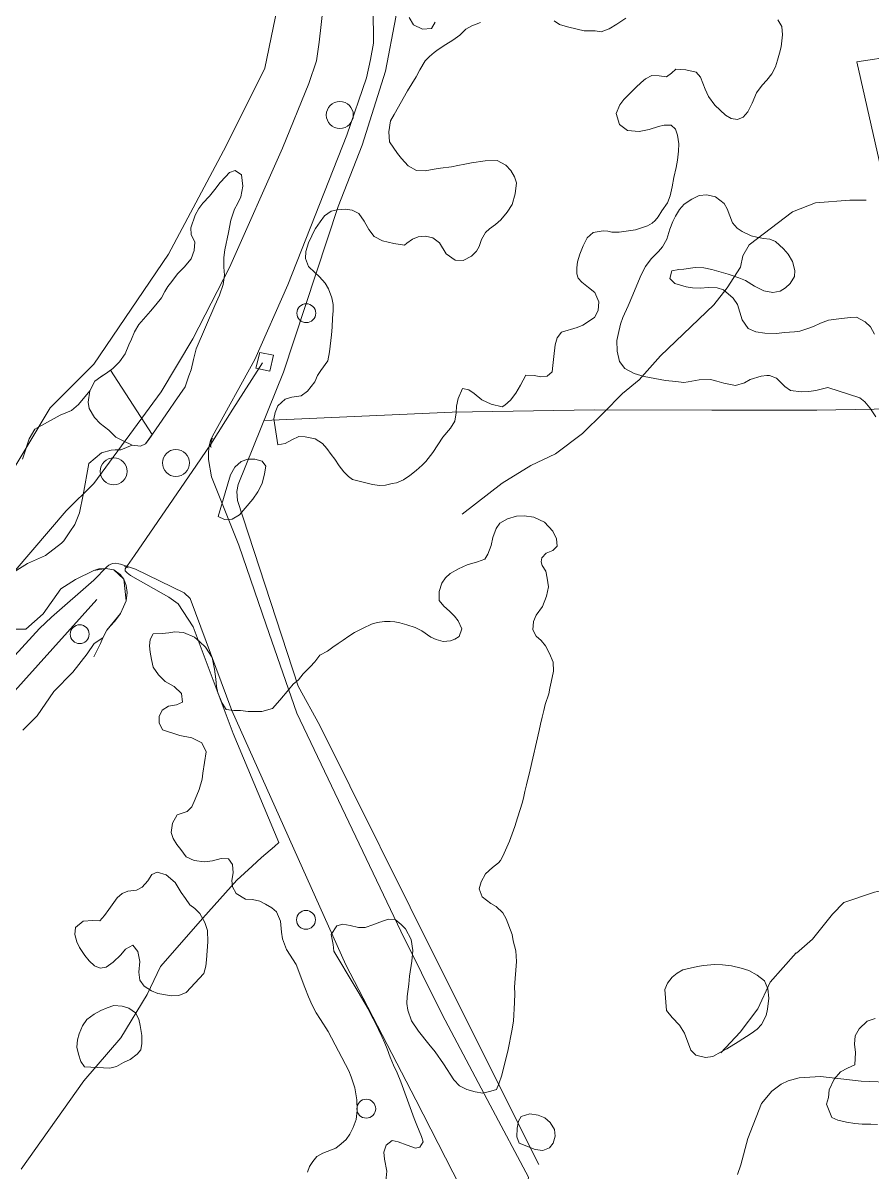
# Model space of a CAD drawing. Header units: metres. Extents: x 4652992 to 4879070, y 2074171 to 2309877.
# Drawn here: x 4654108.5 to 4654177.7, y 2307856.1 to 2307949.8 of the extents above; entities that cross this region are included whole.
import ezdxf

# ---------------------------------------------------------------- set-up
doc = ezdxf.new("R2010")
doc.units = ezdxf.units.M
doc.header["$MEASUREMENT"] = 0
doc.layers.get('0').update_dxf_attribs({"color": 4, "lineweight": 0})
for name, color, linetype, lineweight in [('Level 1', 2, 'Continuous', 0), ('Level 18', 5, 'Continuous', 0), ('Level 3', 46, 'Continuous', 0), ('Level 37', 3, 'Continuous', 0), ('Level 40', 1, 'Continuous', 0), ('Level 45', 9, 'Continuous', 0), ('Level 47', 6, 'Continuous', 0), ('Level 61', 4, 'Continuous', 0)]:
    doc.layers.add(name, color=color, linetype=linetype, lineweight=lineweight)

# ---------------------------------------------------------------- blocks, each defined once
blk = doc.blocks.new('POSTE')
at = {"color": 0, "linetype": 'ByBlock', "lineweight": -2}
blk.add_circle((0, 0), 0.770001, dxfattribs=at)
blk = doc.blocks.new('AL_1')
at = {"layer": 'Level 45'}
blk.add_circle((2.1e-05, 1.3e-05, 3e-05), 1.100002, dxfattribs=at)
blk = doc.blocks.new('POSTE_1')
at = {"layer": 'Level 61'}
blk.add_circle((-4.7e-05, -1.9e-05, -2.4e-05), 0.770001, dxfattribs=at)

msp = doc.modelspace()

# ---------------------------------------------------------------- linework, layer by layer
at = {"layer": 'Level 1'}
for points in [[(4654144.265476, 2307909.709431, 1324.941849), (4654147.51619, 2307912.260449, 1324), (4654149.857807, 2307913.677133, 1323), (4654151.863474, 2307914.651912, 1322), (4654154.054491, 2307916.310214, 1321), (4654155.784729, 2307917.975818, 1320), (4654157.307827, 2307919.554055, 1319), (4654158.684828, 2307920.678779, 1318), (4654160.423468, 2307922.617923, 1317), (4654164.75387, 2307926.786729, 1316), (4654165.860031, 2307928.166862, 1315.76), (4654166.932377, 2307929.849268, 1315), (4654167.11293, 2307930.797592, 1314), (4654167.630523, 2307931.668024, 1313), (4654171.161017, 2307934.385249, 1312), (4654173.046847, 2307935.110632, 1311), (4654175.831187, 2307935.317728, 1310), (4654177.183975, 2307935.313601, 1309.84)], [(4654165.334248, 2307865.808074, 1325), (4654166.906788, 2307867.486544, 1324), (4654168.3415, 2307869.375337, 1323), (4654169.352374, 2307871.570784, 1322), (4654171.465115, 2307873.944914, 1321), (4654171.493486, 2307873.912775, 1321), (4654172.793348, 2307875.070355, 1320), (4654174.43568, 2307877.117868, 1319), (4654175.365479, 2307878.057813, 1318), (4654177.841767, 2307878.900041, 1317), (4654180.774052, 2307879.543305, 1316), (4654181.61683, 2307879.932914, 1315.62), (4654182.611666, 2307880.56465, 1315), (4654184.083535, 2307881.482231, 1314), (4654186.68761, 2307883.991807, 1313), (4654190.332761, 2307887.912685, 1312), (4654191.13057, 2307889.305771, 1311), (4654192.701512, 2307893.757453, 1310), (4654194.220567, 2307897.036513, 1309), (4654195.905646, 2307898.771124, 1308), (4654197.750779, 2307899.533124, 1307), (4654200.591338, 2307900.233079, 1306), (4654202.576759, 2307900.489515, 1305.53857)], [(4654108.319558, 2307856.317289, 1344), (4654113.431953, 2307863.505801, 1343), (4654116.437174, 2307867.008903, 1342), (4654118.588091, 2307870.54753, 1341), (4654119.674686, 2307872.833308, 1340), (4654123.119257, 2307876.777746, 1339), (4654125.885425, 2307879.889071, 1338), (4654127.143319, 2307881.01196, 1337), (4654127.89597, 2307881.735774, 1336), (4654128.96476, 2307882.613316, 1335), (4654129.318248, 2307882.938808, 1335)], [(4654166.681425, 2307855.880467, 1326.28), (4654166.967989, 2307856.660352, 1326.18), (4654167.52632, 2307858.824708, 1325.56), (4654168.65189, 2307861.655613, 1325), (4654169.476161, 2307862.681527, 1324.3), (4654170.237474, 2307863.235603, 1324.14), (4654170.826332, 2307863.515558, 1324), (4654171.720561, 2307863.76457, 1323.9), (4654173.459925, 2307863.861392, 1323.32), (4654176.765114, 2307863.490749, 1322), (4654179.522388, 2307863.380047, 1321)]]:
    msp.add_polyline3d(points, dxfattribs=at)
at = {"layer": 'Level 18', "color": 30}
for points in [[(4654139.267979, 2307875.706596, 1334.855), (4654130.785135, 2307893.504351, 1334.395), (4654128.28465, 2307900.688717, 1334.175), (4654126.061134, 2307907.196603, 1333.635), (4654123.839197, 2307912.761083, 1332.995), (4654123.59725, 2307914.189478, 1332.805), (4654123.594849, 2307914.732042, 1332.695), (4654123.619386, 2307915.098558, 1332.615), (4654123.669467, 2307915.400686, 1332.525), (4654123.745531, 2307915.720027, 1332.455), (4654123.921427, 2307916.086742, 1332.375), (4654127.352508, 2307922.331488, 1331.125), (4654130.059196, 2307928.427831, 1330.055), (4654134.867136, 2307940.61972, 1327.375), (4654136.470861, 2307945.297354, 1326.515), (4654136.79285, 2307946.786616, 1326.135), (4654137.023694, 2307948.115421, 1325.695), (4654136.949272, 2307956.766336, 1323.975)], [(4654132.927434, 2307951.089887, 1325.425), (4654132.609091, 2307948.216999, 1325.975), (4654132.391661, 2307946.675093, 1326.305), (4654131.75833, 2307944.849593, 1326.915), (4654129.614041, 2307939.554927, 1328.035), (4654125.287363, 2307929.840227, 1330.295), (4654122.300578, 2307924.003954, 1331.505), (4654119.721619, 2307919.694789, 1332.555), (4654114.2405, 2307912.217127, 1333.823758)], [(4654106.368409, 2307903.449659, 1336.166802), (4654112.000235, 2307909.99808, 1334.29471), (4654114.240479, 2307912.217102, 1333.697043)], [(4654114.2405, 2307904.341199, 1334.97112), (4654115.298328, 2307905.416381, 1334.675), (4654115.455483, 2307905.565037, 1334.695), (4654115.58168, 2307905.630059, 1334.655), (4654115.769204, 2307905.698045, 1334.625), (4654116.039204, 2307905.72002, 1334.595), (4654116.274997, 2307905.681416, 1334.585), (4654116.406867, 2307905.655648, 1334.555), (4654117.641664, 2307905.234988, 1334.445), (4654121.590892, 2307903.297387, 1334.215), (4654122.097101, 2307902.839737, 1334.215), (4654125.489336, 2307893.716776, 1334.835), (4654134.775837, 2307872.985907, 1334.945)], [(4654095.698676, 2307884.969421, 1340.737688), (4654109.810134, 2307900.396876, 1336.157774), (4654110.803956, 2307901.322771, 1335.949843), (4654114.240479, 2307904.341309, 1334.906386)], [(4654158.444861, 2307826.787782, 1339.1), (4654155.964108, 2307838.633373, 1337.23), (4654155.212207, 2307841.281353, 1336.89), (4654153.931191, 2307844.666513, 1336.25), (4654152.149135, 2307848.700491, 1335.51), (4654151.618202, 2307849.197178, 1335.36), (4654149.498747, 2307854.404493, 1334.96), (4654149.67069, 2307855.66498, 1334.87), (4654146.544779, 2307861.531032, 1335.1), (4654142.619667, 2307868.917918, 1335.03), (4654139.267979, 2307875.706596, 1334.89)], [(4654153.948366, 2307825.377714, 1339.506899), (4654152.625326, 2307831.932596, 1338.147593), (4654151.149199, 2307838.312317, 1337.074458), (4654150.721029, 2307839.910097, 1336.974458), (4654147.842722, 2307847.196573, 1335.638737), (4654145.485968, 2307853.213306, 1334.92), (4654144.706143, 2307853.676562, 1334.85), (4654140.46844, 2307861.958929, 1335.214907), (4654136.192235, 2307870.266335, 1334.967424), (4654134.775837, 2307872.985907, 1334.945)]]:
    msp.add_polyline3d(points, dxfattribs=at)
at = {"layer": 'Level 3'}
msp.add_line((4654125.58148, 2307918.280937, 1331.836401), (4654127.997312, 2307922.048174, 1330.925709), dxfattribs=at)
at = {"layer": 'Level 3', "extrusion": (0.7966238461417613, -0.4338510536846212, 0.4209081977997716), "elevation": 2706855.235054, "flags": 128}
msp.add_lwpolyline([(4252807.102682, -1254548.209238), (4252809.149507, -1254548.727371), (4252812.527367, -1254549.256528)], dxfattribs=at)
at = {"layer": 'Level 3'}
msp.add_polyline3d([(4654129.318248, 2307882.938808, 1335), (4654125.588134, 2307891.847258, 1334.74), (4654122.325094, 2307900.525835, 1334.32), (4654121.116351, 2307902.402577, 1334.28), (4654120.353484, 2307902.957656, 1334.28), (4654117.235795, 2307904.719248, 1334.28), (4654116.958261, 2307904.941878, 1334.28), (4654116.795774, 2307905.088354, 1334.28), (4654116.791755, 2307905.264209, 1334.28), (4654117.565903, 2307906.341469, 1334), (4654122.599826, 2307913.727776, 1332.812659)], dxfattribs=at)
at = {"layer": 'Level 37'}
for points in [[(4654114.2405, 2307972.895156, 1334.644849), (4654117.6413, 2307968.892027, 1335.314879), (4654122.274471, 2307964.530582, 1335.194879), (4654128.092764, 2307958.980072, 1333.274879), (4654129.654114, 2307956.252042, 1333.234879), (4654129.839313, 2307954.825257, 1333.274879), (4654129.376764, 2307951.895629, 1333.494879), (4654128.171202, 2307946.076363, 1334.734879), (4654125.01882, 2307939.741365, 1336.154879), (4654120.336517, 2307930.925059, 1337.694879), (4654114.2405, 2307921.943028, 1339.211211)], [(4654150.489125, 2307856.696292, 1335.021197), (4654142.44978, 2307872.750366, 1335.341197), (4654132.663748, 2307892.498188, 1334.921197), (4654130.899261, 2307895.70658, 1334.741197), (4654125.956671, 2307910.838398, 1334.461197), (4654125.899452, 2307911.567864, 1334.361197), (4654126.010956, 2307912.141506, 1334.281197), (4654129.703019, 2307921.291206, 1332.681197), (4654134.150076, 2307934.7976, 1330.221197), (4654136.117295, 2307939.799022, 1328.961197), (4654138.010787, 2307945.838759, 1327.661197), (4654138.853767, 2307950.254323, 1326.121197), (4654137.314367, 2307963.91396, 1322.921197)], [(4654179.645621, 2307947.103201, 1310.987071), (4654176.404718, 2307946.609335, 1311.817071), (4654180.24601, 2307929.669867, 1311.437071), (4654182.788388, 2307929.201672, 1311.157071), (4654194.821244, 2307931.500288, 1309.867071), (4654193.061917, 2307938.012669, 1310.087071), (4654192.523467, 2307938.153082, 1310.087071)], [(4653992.464212, 2307897.117311, 1369.37), (4654020.35837, 2307901.034498, 1362.79), (4654035.718264, 2307891.693256, 1359.22), (4654042.388077, 2307887.694241, 1357.19), (4654035.557879, 2307871.092835, 1360.9), (4654032.471061, 2307862.501714, 1362.3), (4654040.359741, 2307858.242132, 1360.2), (4654052.725663, 2307851.1335, 1356.49), (4654070.302813, 2307869.522137, 1351.66), (4654075.509521, 2307873.865336, 1350.3049), (4654078.102748, 2307876.028489, 1349.63), (4654080.546223, 2307880.443312, 1346.2), (4654084.003309, 2307885.312513, 1346.55), (4654087.922992, 2307888.500597, 1346.55), (4654094.105221, 2307893.661023, 1345.43), (4654104.942114, 2307908.839928, 1342), (4654110.695015, 2307918.385254, 1340.25), (4654114.240479, 2307921.943115, 1339.2112)], [(4654128.111702, 2307917.347591, 1334.041197), (4654143.439807, 2307918.032357, 1326.921197), (4654155.036136, 2307918.229938, 1321.961197), (4654164.585673, 2307918.20457, 1317.561197), (4654173.165998, 2307918.187654, 1313.921197), (4654182.5099, 2307918.372394, 1312.181197), (4654186.127125, 2307918.667093, 1311.501197), (4654197.269318, 2307919.539476, 1309.061197)], [(4654018.103193, 2307733.866198, 1379.8667), (4654019.527773, 2307740.234184, 1377.4211), (4654024.610349, 2307755.854862, 1374.4211), (4654029.018256, 2307769.679492, 1370.5211), (4654033.695976, 2307780.731669, 1368.4211), (4654040.387776, 2307800.037999, 1363.1535), (4654049.217695, 2307825.033381, 1358.4635), (4654053.323286, 2307835.793734, 1357.2735), (4654064.56222, 2307849.963315, 1354.8935), (4654083.019404, 2307868.957984, 1349.9235), (4654095.326872, 2307881.446049, 1348.7335), (4654114.482277, 2307902.768604, 1340.9635)]]:
    msp.add_polyline3d(points, dxfattribs=at)
at = {"layer": 'Level 40', "color": 3}
for points in [[(4654142.061432, 2307949.833647, 1328.594641), (4654141.742907, 2307949.33261, 1328.994641), (4654141.034625, 2307949.26834, 1329.074641), (4654140.29865, 2307949.632269, 1329.114641), (4654139.935206, 2307950.204778, 1329.294641)], [(4654151.746257, 2307949.949036, 1323.874641), (4654152.195719, 2307949.657105, 1323.874641), (4654152.839064, 2307949.467966, 1323.694641), (4654153.637667, 2307949.263955, 1323.534641), (4654154.198382, 2307949.138038, 1323.394641), (4654155.095929, 2307949.118119, 1323.234641), (4654155.574014, 2307949.055423, 1323.074641), (4654156.223057, 2307949.303575, 1322.554641), (4654156.865023, 2307949.67838, 1322.374641), (4654157.591313, 2307950.161864, 1322.374641)], [(4654169.964159, 2307950.030512, 1317.374641), (4654170.302983, 2307949.494159, 1317.394641), (4654170.344829, 2307948.812655, 1317.654641), (4654170.246185, 2307947.814312, 1318.114641), (4654170.11631, 2307947.307493, 1318.334641), (4654169.956583, 2307946.728258, 1318.634641), (4654169.775159, 2307946.200261, 1318.954641), (4654169.475407, 2307945.632903, 1319.294641), (4654169.087177, 2307945.0986, 1319.674641), (4654168.694794, 2307944.706032, 1320.174641), (4654168.225164, 2307944.078133, 1320.394641), (4654167.885093, 2307943.221209, 1320.394641), (4654167.543793, 2307942.521102, 1320.394641), (4654167.157872, 2307942.080291, 1320.714641), (4654166.696864, 2307941.904766, 1321.094641), (4654166.173078, 2307941.976448, 1321.314641), (4654165.720692, 2307942.253297, 1321.374641), (4654164.853314, 2307943.081477, 1321.374641), (4654164.339844, 2307943.777433, 1321.394641), (4654164.046106, 2307944.383209, 1321.394641), (4654163.664355, 2307945.350757, 1321.454641), (4654163.332608, 2307945.760459, 1321.554641), (4654162.48538, 2307945.958374, 1321.774641), (4654161.657539, 2307946.011559, 1322.014641), (4654161.310242, 2307945.688413, 1322.514641), (4654160.904935, 2307945.392332, 1322.514641), (4654160.317291, 2307945.460914, 1322.914641), (4654159.720876, 2307945.484248, 1323.114641), (4654159.196625, 2307945.227214, 1323.574641), (4654158.834095, 2307944.907064, 1323.954641), (4654158.408321, 2307944.505404, 1324.014641), (4654157.9767, 2307944.073579, 1323.954641), (4654157.415054, 2307943.542062, 1323.834641), (4654157.105301, 2307943.086273, 1323.754641), (4654156.809702, 2307942.37718, 1323.534641), (4654157.066046, 2307941.496921, 1323.434641), (4654157.730006, 2307941.006235, 1323.114641), (4654158.676791, 2307940.914004, 1322.774641), (4654159.484631, 2307941.083958, 1322.574641), (4654160.258466, 2307941.323229, 1322.314641), (4654160.725936, 2307941.450511, 1321.954641), (4654161.294808, 2307941.44825, 1321.594641), (4654161.641174, 2307941.113962, 1321.394641), (4654161.797197, 2307940.613554, 1321.274641), (4654161.897053, 2307939.904986, 1321.234641), (4654161.892584, 2307939.310878, 1321.214641), (4654161.797944, 2307938.577925, 1321.214641), (4654161.680993, 2307937.97462, 1321.254641), (4654161.507876, 2307937.163154, 1321.354641), (4654161.361687, 2307936.409023, 1321.514641), (4654161.203189, 2307935.67297, 1321.794641), (4654160.997761, 2307935.102721, 1322.034641), (4654160.522283, 2307934.444657, 1322.074641), (4654160.22484, 2307933.970789, 1322.394641), (4654159.977715, 2307933.674918, 1322.854641), (4654159.729976, 2307933.457455, 1323.394641), (4654159.351597, 2307933.218709, 1323.894641), (4654158.878279, 2307933.061262, 1324.294641), (4654158.386804, 2307932.891728, 1324.474641), (4654157.055793, 2307932.715048, 1324.474641), (4654156.441221, 2307932.726295, 1324.894641), (4654156.136551, 2307932.786206, 1325.454641), (4654155.746943, 2307932.815847, 1325.874641), (4654154.917407, 2307932.697131, 1326.214641), (4654154.452395, 2307932.256215, 1326.394641), (4654154.101709, 2307931.589269, 1326.454641), (4654153.845348, 2307930.919433, 1326.514641), (4654153.661616, 2307930.297945, 1326.294641), (4654153.595598, 2307929.794227, 1326.114641), (4654153.611596, 2307929.305697, 1325.874641), (4654153.717765, 2307928.956011, 1325.474641), (4654154.003197, 2307928.633705, 1325.194641), (4654154.535904, 2307928.200144, 1325.134641), (4654155.056301, 2307927.784661, 1324.654641), (4654155.387583, 2307927.046243, 1324.414641), (4654155.326333, 2307926.322382, 1324.434641), (4654155.026581, 2307925.755023, 1324.534641), (4654154.097637, 2307925.123499, 1324.734641), (4654153.636629, 2307924.947974, 1324.894641), (4654152.359009, 2307924.557247, 1325.514641), (4654152.000632, 2307924.095362, 1325.834641), (4654151.825671, 2307923.519121, 1325.874641), (4654151.735798, 2307922.566026, 1325.894641), (4654151.656391, 2307921.830078, 1325.774641), (4654151.590374, 2307921.32636, 1325.774641), (4654151.176295, 2307920.985031, 1326.254641), (4654150.656662, 2307920.914979, 1326.714641), (4654150.126414, 2307921.034905, 1327.534641), (4654149.435674, 2307921.06113, 1327.674641), (4654149.01005, 2307920.252345, 1327.954641), (4654148.628897, 2307919.59139, 1328.094641), (4654148.201429, 2307919.017831, 1328.354641), (4654147.727031, 2307918.610075, 1328.694641), (4654147.509144, 2307918.46503, 1329.194641), (4654146.622064, 2307918.702097, 1329.514641), (4654145.867932, 2307919.053938, 1329.934641), (4654145.225052, 2307919.571794, 1330.254641), (4654144.787899, 2307919.845647, 1330.334641), (4654144.288118, 2307919.959582, 1330.434641), (4654143.923428, 2307919.138815, 1330.654641), (4654143.806477, 2307918.53551, 1330.714641), (4654143.765079, 2307917.995636, 1330.694641), (4654143.645819, 2307917.29884, 1330.694641), (4654143.315599, 2307916.737472, 1330.694641), (4654142.682554, 2307916.000789, 1330.694641), (4654141.868086, 2307914.73611, 1330.694641), (4654141.286588, 2307914.020606, 1330.874641), (4654140.987915, 2307913.703556, 1331.234641), (4654140.510594, 2307913.280717, 1331.474641), (4654140.002805, 2307912.86387, 1331.654641), (4654139.463935, 2307912.531423, 1331.934641), (4654138.909217, 2307912.28038, 1332.274641), (4654138.547766, 2307912.210538, 1332.774641), (4654138.004129, 2307912.098233, 1333.214641), (4654137.5085, 2307912.070434, 1333.314641), (4654136.939014, 2307912.151103, 1333.154641), (4654135.866208, 2307912.409034, 1333.154641), (4654135.305493, 2307912.534951, 1333.534641), (4654134.990208, 2307912.78484, 1334.074641), (4654134.622146, 2307913.170367, 1334.334641), (4654134.225926, 2307913.655377, 1334.594641), (4654133.887102, 2307914.191731, 1334.874641), (4654133.567664, 2307914.583354, 1335.154641), (4654133.238225, 2307915.086547, 1335.234641), (4654132.870163, 2307915.472074, 1335.234641), (4654132.264827, 2307915.857287, 1335.254641), (4654131.47561, 2307916.028137, 1335.394641), (4654130.958286, 2307916.051576, 1335.654641), (4654130.370177, 2307915.791441, 1335.874641), (4654129.837155, 2307915.489159, 1335.874641), (4654129.247816, 2307915.385842, 1335.814641), (4654128.899623, 2307917.505451, 1335.234641)], [(4654128.899623, 2307917.505451, 1335.234641), (4654129.014265, 2307918.015264, 1335.054641), (4654129.229079, 2307918.552353, 1334.934641), (4654129.842272, 2307919.105048, 1334.814641), (4654130.364215, 2307919.268591, 1334.794641), (4654131.142202, 2307919.366128, 1334.774641), (4654131.641219, 2307919.737727, 1334.754641), (4654132.249645, 2307920.510566, 1334.654641), (4654132.461535, 2307921.032572, 1334.554641), (4654132.74436, 2307921.431026, 1334.434641), (4654133.307086, 2307922.212852, 1334.174641), (4654133.438041, 2307922.969979, 1334.174641), (4654133.594546, 2307924.348383, 1334.174641), (4654133.665796, 2307924.960675, 1334.094641), (4654133.696579, 2307925.690527, 1334.054641), (4654133.734439, 2307926.293727, 1333.974641), (4654133.742446, 2307926.824509, 1333.934641), (4654133.640895, 2307927.361178, 1333.894641), (4654133.355313, 2307928.09061, 1333.834641), (4654133.080961, 2307928.551655, 1333.814641), (4654132.626731, 2307929.06373, 1333.774641), (4654132.240512, 2307929.43717, 1333.754641), (4654131.747043, 2307929.909987, 1333.654641), (4654131.492543, 2307930.55502, 1333.574641), (4654131.524555, 2307931.128055, 1333.514641), (4654131.728754, 2307931.855121, 1333.514641), (4654132.013273, 2307932.425475, 1333.494641), (4654132.156687, 2307932.757398, 1332.834641), (4654132.30364, 2307933.025994, 1332.414641), (4654132.676636, 2307933.563293, 1332.114641), (4654133.037937, 2307934.04026, 1331.934641), (4654133.585579, 2307934.417956, 1331.794641), (4654134.080592, 2307934.524164, 1331.774641), (4654134.709783, 2307934.588329, 1331.714641), (4654135.297427, 2307934.519747, 1331.634641), (4654135.844138, 2307934.240008, 1331.594641), (4654136.277902, 2307933.622355, 1331.574641), (4654136.648422, 2307932.923193, 1331.494641), (4654137.078647, 2307932.368867, 1331.454641), (4654137.753688, 2307932.01692, 1331.374641), (4654138.689393, 2307931.785949, 1331.174641), (4654139.548316, 2307931.648365, 1330.994641), (4654139.753893, 2307931.811488, 1330.454641), (4654140.195515, 2307932.131743, 1330.234641), (4654140.677604, 2307932.334438, 1329.934641), (4654141.273404, 2307932.389512, 1329.654641), (4654141.864586, 2307932.257604, 1329.474641), (4654142.41545, 2307931.83613, 1329.434641), (4654142.954769, 2307930.9472, 1329.434641), (4654143.676739, 2307930.42945, 1329.274641), (4654144.349322, 2307930.391137, 1328.994641), (4654145.018831, 2307930.744869, 1328.554641), (4654145.414137, 2307931.152519, 1328.274641), (4654145.648338, 2307931.544877, 1328.034641), (4654145.820375, 2307932.106035, 1327.974641), (4654146.156442, 2307932.697568, 1327.974641), (4654146.479734, 2307932.978461, 1327.714641), (4654146.975828, 2307933.334978, 1327.534641), (4654147.413911, 2307933.718559, 1327.394641), (4654147.916932, 2307934.35555, 1327.154641), (4654148.322704, 2307934.980348, 1327.114641), (4654148.583684, 2307935.837167, 1327.114641), (4654148.680019, 2307936.74202, 1327.114641), (4654148.521073, 2307937.227344, 1327.114641), (4654148.225025, 2307937.739629, 1327.154641), (4654147.820034, 2307938.17939, 1327.214641), (4654147.11745, 2307938.552411, 1327.534641), (4654146.132041, 2307938.526977, 1327.894641), (4654145.01076, 2307938.371686, 1328.174641), (4654144.467122, 2307938.259382, 1328.334641), (4654143.908251, 2307938.150073, 1328.454641), (4654143.398004, 2307938.04686, 1328.594641), (4654142.492301, 2307937.943123, 1328.914641), (4654141.984978, 2307937.854993, 1329.034641), (4654141.243919, 2307937.703222, 1329.314641), (4654140.54087, 2307937.747525, 1329.454641), (4654139.856443, 2307938.132633, 1329.514641), (4654139.30435, 2307938.710924, 1329.554641), (4654138.975526, 2307939.135708, 1329.554641), (4654138.338345, 2307940.090855, 1329.554641), (4654138.271264, 2307940.886923, 1329.514641), (4654138.428533, 2307941.779793, 1329.234641), (4654138.704281, 2307942.3049, 1329.054641), (4654139.793269, 2307944.251503, 1328.614641), (4654140.517565, 2307945.377338, 1328.354641), (4654140.802085, 2307945.947692, 1328.354641), (4654141.243557, 2307946.675073, 1328.354641), (4654141.599625, 2307947.043467, 1328.354641), (4654141.980313, 2307947.375705, 1328.234641), (4654142.294834, 2307947.611351, 1327.914641), (4654142.91218, 2307948.022312, 1327.734641), (4654143.502599, 2307948.375938, 1327.654641), (4654144.053164, 2307948.768716, 1327.594641), (4654144.560338, 2307949.263972, 1327.494641), (4654145.041812, 2307949.545075, 1327.154641), (4654145.739479, 2307949.799324, 1326.934641)], [(4654122.590167, 2307923.192132, 1337.954879), (4654122.36895, 2307922.341381, 1337.954879), (4654122.165032, 2307921.502146, 1338.094879), (4654121.977081, 2307920.987601, 1338.134879), (4654121.672079, 2307920.093642, 1338.314879), (4654120.80433, 2307918.862779, 1338.514879), (4654120.416925, 2307918.253155, 1338.554879), (4654118.730611, 2307915.811606, 1339.114879), (4654118.464995, 2307915.446362, 1339.454879), (4654118.036918, 2307915.261913, 1339.754879), (4654117.357858, 2307915.350084, 1339.874879), (4654116.620136, 2307915.688142, 1340.094879), (4654116.030979, 2307916.012032, 1340.094879), (4654115.453372, 2307916.55717, 1340.194879), (4654114.759084, 2307917.125139, 1340.334879), (4654114.287299, 2307917.589969, 1340.334879), (4654113.867092, 2307918.327818, 1340.294879), (4654113.787081, 2307918.864994, 1340.274879), (4654113.928932, 2307919.775976, 1340.134879), (4654114.334327, 2307920.560887, 1339.994879), (4654114.809564, 2307920.914915, 1339.894879), (4654115.276657, 2307921.225835, 1339.834879), (4654115.783779, 2307921.588525, 1339.714879), (4654116.343491, 2307922.149533, 1339.614879), (4654116.782795, 2307922.793703, 1339.534879), (4654117.104405, 2307923.535406, 1339.354879), (4654117.313383, 2307924.001135, 1339.134879), (4654117.546793, 2307924.59619, 1338.974879), (4654117.914183, 2307925.179929, 1338.794879), (4654118.859597, 2307926.26149, 1338.794879), (4654119.294484, 2307926.802221, 1338.794879), (4654119.74667, 2307927.354467, 1338.754879), (4654120.039432, 2307927.863405, 1338.654879), (4654120.284022, 2307928.277464, 1338.494879), (4654120.589667, 2307928.694478, 1338.354879), (4654121.055426, 2307929.318571, 1338.194879), (4654121.597838, 2307929.868063, 1337.914879), (4654122.161967, 2307930.532511, 1337.694879), (4654122.426249, 2307931.210928, 1337.674879), (4654122.463611, 2307931.889045, 1337.614879), (4654122.172967, 2307932.512139, 1337.614879), (4654122.142142, 2307933.069493, 1337.614879), (4654122.488874, 2307934.104292, 1337.494879), (4654122.78978, 2307934.656338, 1337.454879), (4654123.12731, 2307935.082013, 1337.414879), (4654123.675151, 2307935.660244, 1337.294879), (4654124.110038, 2307936.200975, 1337.034879), (4654124.535769, 2307936.773298, 1336.854879), (4654124.968953, 2307937.224958, 1336.634879), (4654125.307495, 2307937.575932, 1336.514879), (4654125.762027, 2307937.740304, 1336.354879), (4654126.284699, 2307937.384722, 1336.314879), (4654126.38164, 2307936.456817, 1336.414879), (4654126.233348, 2307935.591797, 1336.494879), (4654125.958898, 2307935.019673, 1336.514879), (4654125.694294, 2307934.579729, 1336.514879), (4654125.392007, 2307933.70014, 1336.714879), (4654125.201984, 2307932.69428, 1336.734879), (4654124.904067, 2307931.277414, 1336.634879), (4654124.84568, 2307930.648113, 1336.614879), (4654124.847656, 2307929.857994, 1336.654879), (4654124.891365, 2307929.208716, 1336.674879), (4654124.77666, 2307928.441428, 1336.794879), (4654124.479803, 2307927.590578, 1337.014879), (4654124.107305, 2307926.739627, 1337.134879), (4654122.590167, 2307923.192132, 1337.954879)], [(4654174.043781, 2307920.052278, 1316.534641), (4654173.086173, 2307919.813212, 1316.594641), (4654172.513437, 2307919.727317, 1316.614641), (4654171.904535, 2307919.694218, 1316.634641), (4654171.000001, 2307919.810453, 1316.794641), (4654170.551214, 2307920.126925, 1316.834641), (4654169.864156, 2307920.810056, 1317.034641), (4654169.303394, 2307921.026562, 1317.714641), (4654169.071597, 2307921.026256, 1318.534641), (4654168.629282, 2307920.975763, 1318.934641), (4654167.728389, 2307920.71035, 1318.934641), (4654167.255653, 2307920.422018, 1318.934641), (4654166.535506, 2307920.212624, 1319.154641), (4654165.582752, 2307920.399255, 1319.314641), (4654165.013494, 2307920.571714, 1319.954641), (4654164.495289, 2307920.68846, 1320.554641), (4654163.580157, 2307920.669635, 1320.554641), (4654162.666481, 2307920.498151, 1320.634641), (4654162.31915, 2307920.459526, 1321.114641), (4654161.670523, 2307920.540871, 1321.454641), (4654160.83476, 2307920.61316, 1321.714641), (4654159.075288, 2307920.942577, 1321.854641), (4654158.273506, 2307921.191059, 1321.934641), (4654157.500041, 2307921.586368, 1321.994641), (4654157.07245, 2307922.17296, 1321.994641), (4654156.880135, 2307923.018213, 1321.934641), (4654156.86007, 2307923.875437, 1321.874641), (4654156.956348, 2307924.374649, 1321.814641), (4654157.147529, 2307925.20573, 1321.654641), (4654157.344455, 2307925.746176, 1321.574641), (4654157.790087, 2307926.695025, 1321.314641), (4654158.15279, 2307927.614407, 1321.054641), (4654158.475121, 2307928.404561, 1320.774641), (4654158.853439, 2307929.244697, 1320.594641), (4654159.182889, 2307929.911556, 1320.074641), (4654159.646321, 2307930.552171, 1319.694641), (4654160.255788, 2307931.148943, 1319.694641), (4654160.576096, 2307931.528083, 1319.594641), (4654160.941712, 2307932.142147, 1319.334641), (4654161.174722, 2307932.949797, 1319.114641), (4654161.418412, 2307933.572506, 1318.794641), (4654161.628121, 2307934.019024, 1318.294641), (4654161.964691, 2307934.56259, 1317.994641), (4654162.340986, 2307934.991713, 1317.814641), (4654162.963965, 2307935.418226, 1317.814641), (4654163.573514, 2307935.694996, 1317.494641), (4654164.188079, 2307935.757461, 1317.294641), (4654164.896981, 2307935.588122, 1317.174641), (4654165.597469, 2307935.054735, 1317.054641), (4654165.836467, 2307934.611747, 1317.034641), (4654166.296096, 2307933.470333, 1317.034641), (4654166.662683, 2307933.048064, 1316.954641), (4654167.069643, 2307932.755023, 1316.814641), (4654167.806943, 2307932.412511, 1316.354641), (4654168.265601, 2307932.307429, 1316.154641), (4654168.801525, 2307932.202449, 1316.094641), (4654169.313339, 2307932.132667, 1315.894641), (4654169.790444, 2307931.963022, 1315.474641), (4654170.444168, 2307931.347371, 1315.394641), (4654170.810755, 2307930.925102, 1315.354641), (4654171.175967, 2307930.335491, 1315.374641), (4654171.358331, 2307929.598849, 1315.414641), (4654171.321599, 2307929.087973, 1315.474641), (4654170.979366, 2307928.515042, 1315.614641), (4654170.590287, 2307928.179847, 1315.694641), (4654170.17993, 2307927.894533, 1315.754641), (4654169.571757, 2307927.785105, 1315.974641), (4654168.842304, 2307927.927994, 1316.214641), (4654168.066007, 2307928.30862, 1316.614641), (4654167.351361, 2307928.768594, 1317.074641), (4654166.790599, 2307928.9851, 1317.594641), (4654165.937764, 2307929.289295, 1317.634641), (4654165.17781, 2307929.514345, 1317.694641), (4654164.605721, 2307929.672122, 1318.074641), (4654163.938648, 2307929.818029, 1318.374641), (4654163.231202, 2307929.834708, 1318.734641), (4654162.326022, 2307929.707272, 1319.054641), (4654161.904257, 2307929.683228, 1319.414641), (4654161.340744, 2307929.565051, 1319.734641), (4654161.171488, 2307928.927761, 1319.574641), (4654161.573512, 2307928.529025, 1319.474641), (4654162.494389, 2307928.257215, 1319.274641), (4654163.033144, 2307928.166918, 1319.194641), (4654163.663324, 2307928.150136, 1319.034641), (4654164.292776, 2307928.209685, 1318.834641), (4654165.029995, 2307928.187173, 1318.454641), (4654165.554592, 2307928.023463, 1318.214641), (4654166.333802, 2307927.337518, 1318.094641), (4654166.683399, 2307926.827153, 1318.054641), (4654167.075715, 2307925.577026, 1317.974641), (4654167.572804, 2307924.870158, 1317.814641), (4654168.181786, 2307924.583256, 1317.694641), (4654168.904847, 2307924.487331, 1317.674641), (4654169.873863, 2307924.465126, 1317.214641), (4654170.518201, 2307924.521758, 1317.034641), (4654171.331958, 2307924.575679, 1316.714641), (4654171.777105, 2307924.640855, 1316.454641), (4654172.337058, 2307924.820678, 1316.254641), (4654172.887788, 2307925.032784, 1316.174641), (4654173.461899, 2307925.286021, 1316.174641), (4654174.113276, 2307925.53936, 1316.074641), (4654175.172988, 2307925.667, 1315.754641), (4654175.885369, 2307925.756016, 1315.614641), (4654176.399286, 2307925.777246, 1315.414641), (4654177.10115, 2307925.411201, 1315.434641), (4654177.515229, 2307924.994866, 1315.254641), (4654177.865554, 2307924.408172, 1315.074641)], [(4654108.423981, 2307914.209179, 1341.9435), (4654108.975255, 2307915.864268, 1341.9435), (4654109.423817, 2307916.650146, 1341.9435), (4654111.510545, 2307917.784433, 1340.3435), (4654112.412552, 2307918.168116, 1340.2575), (4654112.990513, 2307918.664951, 1340.1175), (4654113.929077, 2307919.776123, 1340.1349), (4654114.334473, 2307920.560913, 1339.9949), (4654114.809693, 2307920.914917, 1339.8949), (4654114.836229, 2307920.932589, 1339.8915), (4654115.276673, 2307921.225891, 1339.8349), (4654115.602593, 2307921.458899, 1339.7578), (4654119.003539, 2307916.206764, 1339.0243), (4654118.465088, 2307915.446289, 1339.4549)], [(4654177.968632, 2307917.653056, 1314.814641), (4654177.480038, 2307918.403972, 1314.954641), (4654177.062399, 2307918.881954, 1315.014641), (4654176.646216, 2307919.207276, 1315.054641), (4654174.043781, 2307920.052278, 1316.534641)], [(4654118.465088, 2307915.446289, 1339.4549), (4654118.036927, 2307915.261902, 1339.7549), (4654117.818095, 2307915.290326, 1339.7936), (4654117.35791, 2307915.350098, 1339.8749), (4654116.439964, 2307914.964768, 1339.5435), (4654115.970111, 2307914.97242, 1339.5435), (4654115.648941, 2307914.944259, 1339.5435), (4654114.859881, 2307914.712233, 1339.5435), (4654113.822753, 2307913.855223, 1341.1435), (4654113.368477, 2307911.28363, 1341.9435), (4654113.074182, 2307909.829764, 1341.9435), (4654112.688955, 2307908.870951, 1341.9435), (4654112.287885, 2307908.283969, 1341.9435), (4654111.801849, 2307907.559685, 1341.9435), (4654111.594383, 2307907.346714, 1341.9435), (4654110.309997, 2307906.341253, 1341.9435), (4654108.829573, 2307905.68886, 1343.1435), (4654107.526249, 2307904.892309, 1344.3435)], [(4654125.389273, 2307912.919997, 1337.3425), (4654125.723106, 2307913.563127, 1337.1725), (4654126.260691, 2307914.002359, 1337.0725), (4654126.78256, 2307914.198585, 1336.9725), (4654127.366697, 2307914.203669, 1336.9125), (4654127.957396, 2307914.043415, 1336.9125), (4654128.248544, 2307913.621091, 1336.8925), (4654128.147424, 2307913.007024, 1336.9725), (4654127.947899, 2307912.233233, 1337.0725), (4654127.598594, 2307911.548388, 1337.1625), (4654127.197174, 2307910.948303, 1337.2225), (4654126.105548, 2307909.662924, 1337.3725), (4654125.51721, 2307909.315643, 1337.3925), (4654124.883808, 2307909.290365, 1337.3925), (4654124.366511, 2307909.518291, 1337.3925), (4654125.389273, 2307912.919997, 1337.3425)], [(4654131.639248, 2307856.078658, 1341.32), (4654131.816218, 2307856.524022, 1341.16), (4654132.094832, 2307856.949191, 1341.16), (4654132.425912, 2307857.333903, 1341.14), (4654132.902681, 2307857.614586, 1340.94), (4654133.961633, 2307858.019861, 1340.74), (4654134.406071, 2307858.367034, 1340.6), (4654134.795233, 2307858.740205, 1340.38), (4654135.088368, 2307859.162489, 1340.28), (4654135.374922, 2307859.706212, 1340.22), (4654135.608528, 2307860.365569, 1340.18), (4654135.705351, 2307861.097153, 1340.14), (4654135.676622, 2307861.958798, 1340.04), (4654135.507821, 2307862.953388, 1339.92), (4654135.214915, 2307863.852504, 1339.88), (4654135.023255, 2307864.341077, 1339.84), (4654133.337877, 2307867.544076, 1339.86), (4654132.699285, 2307868.526891, 1339.94), (4654132.350706, 2307869.061658, 1340.02), (4654132.018974, 2307869.683177, 1340.08), (4654131.742034, 2307870.353874, 1340.22), (4654131.423858, 2307871.122864, 1340.46), (4654130.71859, 2307873.004896, 1340.46), (4654129.92773, 2307874.213179, 1340.46), (4654129.617495, 2307875.100722, 1340.46), (4654129.526997, 2307875.644277, 1340.46), (4654129.460322, 2307876.543494, 1340.46), (4654129.12201, 2307877.286451, 1340.42), (4654128.734124, 2307877.618798, 1340.42), (4654128.22165, 2307877.930849, 1340.48), (4654127.756028, 2307878.173526, 1340.48), (4654127.160685, 2307878.291813, 1340.5), (4654126.594864, 2307878.329151, 1340.58), (4654125.826154, 2307878.797228, 1340.6), (4654125.552986, 2307879.332029, 1340.6), (4654125.485913, 2307879.840897, 1340.6), (4654125.594931, 2307880.47996, 1340.64), (4654125.544223, 2307881.150757, 1340.72), (4654125.210647, 2307881.607461, 1340.76), (4654124.612978, 2307881.636111, 1340.82), (4654123.900591, 2307881.462308, 1341), (4654123.248612, 2307881.366601, 1341.12), (4654122.409708, 2307881.473214, 1341.14), (4654121.775455, 2307881.779428, 1341.14), (4654121.319135, 2307882.380651, 1341.24), (4654121.006177, 2307882.788209, 1341.28), (4654120.710065, 2307883.282519, 1341.18), (4654120.544639, 2307883.750863, 1340.98), (4654120.649885, 2307884.525823, 1340.86), (4654121.039927, 2307885.214165, 1340.72), (4654121.844571, 2307885.474753, 1340.68), (4654122.222021, 2307885.865268, 1340.66), (4654122.505286, 2307886.46971, 1340.6), (4654122.813338, 2307887.279457, 1340.54), (4654123.066115, 2307888.115203, 1340.48), (4654123.132536, 2307888.612565, 1340.44), (4654123.391241, 2307890.333102, 1340.2), (4654123.035601, 2307891.064486, 1340.18), (4654122.229426, 2307891.494957, 1340.2), (4654121.23922, 2307891.676681, 1340.3), (4654119.835376, 2307892.135802, 1340.3), (4654119.553302, 2307892.702405, 1340.32), (4654119.561641, 2307893.211307, 1340.38), (4654119.816346, 2307893.746341, 1340.44), (4654120.330579, 2307894.06463, 1340.44), (4654120.970845, 2307894.177681, 1340.26), (4654121.465424, 2307894.39476, 1340.22), (4654121.37677, 2307895.10313, 1340), (4654120.778534, 2307895.672484, 1340), (4654120.044962, 2307896.08853, 1340), (4654119.499193, 2307896.617427, 1339.98), (4654119.077529, 2307897.241797, 1339.9), (4654118.928467, 2307897.872071, 1339.86), (4654118.831871, 2307898.461887, 1339.84), (4654118.784935, 2307898.996788, 1339.78), (4654118.825122, 2307899.514378, 1339.74), (4654119.077502, 2307899.959775, 1339.66), (4654119.808182, 2307899.994797, 1339.5), (4654120.344479, 2307900.038406, 1339.3), (4654120.831116, 2307900.136932, 1339.18), (4654121.556663, 2307900.067858, 1338.92), (4654122.449479, 2307899.695254, 1338.62), (4654122.887025, 2307899.307991, 1338.5), (4654123.345188, 2307898.871583, 1338.48), (4654123.878365, 2307898.044859, 1338.46), (4654124.07011, 2307897.09076, 1338.48), (4654124.182672, 2307896.272525, 1338.54), (4654124.247419, 2307895.67402, 1338.64), (4654124.343532, 2307895.159382, 1338.78), (4654124.691231, 2307894.309444, 1339.04), (4654125.030905, 2307893.80648, 1339.32), (4654125.646384, 2307893.714225, 1339.46), (4654126.188778, 2307893.711574, 1339.48), (4654126.804258, 2307893.61932, 1339.46), (4654127.920895, 2307893.622706, 1339.4), (4654128.798142, 2307893.868869, 1339.4), (4654129.397088, 2307894.545737, 1339.34), (4654130.1426, 2307895.433748, 1339.14), (4654130.496624, 2307895.85895, 1339.08), (4654130.926541, 2307896.209008, 1339.02), (4654131.306317, 2307896.689159, 1338.88), (4654131.859375, 2307897.285046, 1338.54), (4654132.236825, 2307897.675562, 1338.28), (4654132.65968, 2307898.222236, 1338.08), (4654133.281172, 2307898.549247, 1338.08), (4654133.705474, 2307898.870388, 1338.08), (4654134.156009, 2307899.1713, 1338.08), (4654134.557366, 2307899.45195, 1337.58), (4654135.028037, 2307899.778894, 1337.3), (4654135.490285, 2307900.062462, 1337), (4654135.860276, 2307900.259246, 1336.46), (4654136.195611, 2307900.432882, 1336.04), (4654136.875185, 2307900.748353, 1335.48), (4654137.326684, 2307900.898909, 1335.1), (4654137.929486, 2307900.974355, 1334.52), (4654138.381949, 2307900.974555, 1334.16), (4654138.767907, 2307900.94292, 1333.68), (4654139.174483, 2307900.862139, 1333.4), (4654139.746883, 2307900.703362, 1333.32), (4654140.429832, 2307900.492587, 1333.32), (4654140.976962, 2307900.203683, 1333.32), (4654141.708209, 2307899.698, 1332.8), (4654142.138693, 2307899.507354, 1332.4), (4654142.696572, 2307899.351461, 1331.98), (4654143.293759, 2307899.397989, 1331.54), (4654143.652519, 2307899.536939, 1331.12), (4654144.007989, 2307899.736607, 1330.78), (4654144.221459, 2307900.369933, 1330.74), (4654143.938904, 2307901.011713, 1330.32), (4654143.637659, 2307901.401928, 1330.08), (4654143.220249, 2307901.815223, 1329.96), (4654142.753663, 2307902.208256, 1329.82), (4654142.391046, 2307902.67073, 1329.78), (4654142.383417, 2307903.40805, 1329.7), (4654142.593597, 2307904.102095, 1329.7), (4654142.901252, 2307904.521494, 1329.68), (4654143.290415, 2307904.894666, 1329.66), (4654143.952179, 2307905.273741, 1329.54), (4654144.663602, 2307905.5979, 1329.48), (4654145.491671, 2307905.823802, 1329.3), (4654146.093509, 2307906.049602, 1328.9), (4654146.351987, 2307906.448739, 1328.64), (4654146.628673, 2307907.17462, 1328.64), (4654146.752211, 2307907.810797, 1328.2), (4654147.014376, 2307908.539563, 1327.96), (4654147.324838, 2307908.973421, 1327.9), (4654147.940233, 2307909.346692, 1327.86), (4654148.690084, 2307909.558101, 1327.84), (4654149.298984, 2307909.587286, 1327.82), (4654150.106038, 2307909.471984, 1327.82), (4654150.961391, 2307909.061775, 1327.82), (4654151.633194, 2307908.32764, 1327.86), (4654151.933077, 2307907.697433, 1327.92), (4654151.997824, 2307907.098928, 1328), (4654151.643317, 2307906.748904, 1328.28), (4654151.090656, 2307906.543365, 1328.54), (4654150.742248, 2307906.14708, 1328.8), (4654150.683286, 2307905.843449, 1329.26), (4654150.786858, 2307905.522543, 1329.76), (4654151.062352, 2307905.077379, 1329.76), (4654151.193604, 2307904.510709, 1330.1), (4654151.296779, 2307903.799454, 1330.28), (4654151.130643, 2307903.021576, 1330.5), (4654150.802455, 2307902.185797, 1330.72), (4654150.287825, 2307901.47716, 1330.88), (4654150.067776, 2307900.965273, 1330.92), (4654150.011225, 2307900.285753, 1330.92), (4654150.2872, 2307899.765411, 1330.86), (4654150.689607, 2307899.430179, 1330.84), (4654151.055032, 2307898.982164, 1330.78), (4654151.372244, 2307898.36353, 1330.82), (4654151.669802, 2307897.643687, 1330.92), (4654151.709279, 2307896.915055, 1331.16), (4654151.520681, 2307896.021508, 1331.5), (4654151.410699, 2307895.532802, 1331.88), (4654151.320853, 2307895.070127, 1332.28), (4654151.01609, 2307894.199661, 1332.28), (4654150.906108, 2307893.710954, 1332.28), (4654150.773182, 2307893.181757, 1332.32), (4654150.631833, 2307892.609184, 1332.58), (4654150.530756, 2307892.088675, 1332.84), (4654149.802996, 2307888.884608, 1334), (4654149.488931, 2307887.655596, 1334.8), (4654149.367718, 2307887.109055, 1335.3), (4654149.289103, 2307886.704214, 1335.62), (4654149.167408, 2307886.232852, 1335.74), (4654148.76951, 2307884.96043, 1335.74), (4654148.539194, 2307884.240353, 1335.96), (4654148.11458, 2307883.063338, 1336.54), (4654147.882818, 2307882.568794, 1336.78), (4654147.682904, 2307882.08294, 1337.1), (4654147.50826, 2307881.727212, 1337.48), (4654147.370598, 2307881.484268, 1337.9), (4654147.212318, 2307881.290469, 1338.36), (4654146.733224, 2307880.920149, 1338.36), (4654146.162356, 2307880.387867, 1338.36), (4654145.798065, 2307879.754474, 1338.58), (4654145.639388, 2307879.170328, 1338.64), (4654145.887286, 2307878.5054, 1338.6), (4654146.598397, 2307877.973685, 1338.54), (4654147.032171, 2307877.72232, 1338.5), (4654147.580747, 2307877.207882, 1338.46), (4654147.847818, 2307876.719342, 1338.46), (4654148.337518, 2307875.435748, 1338.44), (4654148.421918, 2307874.938453, 1338.44), (4654148.621604, 2307874.102907, 1338.44), (4654148.679374, 2307873.235493, 1338.42), (4654148.518626, 2307871.165132, 1338.42), (4654148.551041, 2307870.633116, 1338.4), (4654148.515108, 2307869.904451, 1338.4), (4654148.432011, 2307868.389285, 1338.48), (4654148.306629, 2307867.588294, 1338.48), (4654148.011821, 2307866.070143, 1338.58), (4654147.485733, 2307863.982271, 1338.9), (4654147.240896, 2307863.265079, 1339.06), (4654147.063927, 2307862.819715, 1339.24), (4654146.580579, 2307862.66047, 1339.4), (4654145.934697, 2307862.518502, 1339.48), (4654145.304697, 2307862.613642, 1339.64), (4654144.633461, 2307862.807073, 1339.72), (4654144.042769, 2307863.104632, 1339.72), (4654143.563987, 2307863.590186, 1339.72), (4654142.746412, 2307864.893876, 1339.76), (4654142.049737, 2307865.888232, 1339.84), (4654141.535335, 2307866.500995, 1339.86), (4654140.701877, 2307867.567577, 1340.04), (4654140.125139, 2307868.402955, 1340.22), (4654139.829424, 2307869.287613, 1340.26), (4654139.736119, 2307869.81671, 1340.26), (4654139.770208, 2307870.380561, 1340.24), (4654139.908665, 2307871.404202, 1340.14), (4654139.974121, 2307872.051919, 1340.12), (4654140.163598, 2307873.260636, 1340.06), (4654140.242129, 2307874.131003, 1340), (4654140.102851, 2307875.044644, 1339.92), (4654139.6507, 2307875.900318, 1339.86), (4654139.271237, 2307876.276041, 1339.84), (4654138.80465, 2307876.669074, 1339.82), (4654138.250543, 2307876.689069, 1339.8), (4654137.755482, 2307876.547167, 1339.8), (4654136.985977, 2307876.234548, 1339.88), (4654136.340577, 2307876.017402, 1339.9), (4654135.812703, 2307876.017169, 1339.94), (4654135.121331, 2307876.184568, 1340.06), (4654134.537701, 2307876.28551, 1340), (4654134.04264, 2307876.143609, 1339.9), (4654133.5889, 2307875.437891, 1339.84), (4654133.733311, 2307874.628344, 1339.74), (4654133.791961, 2307874.0761, 1339.74), (4654135.459925, 2307871.327054, 1339.74), (4654135.776654, 2307870.783598, 1339.6), (4654136.606425, 2307869.387387, 1339.38), (4654136.873977, 2307868.82367, 1339.36), (4654137.13824, 2307868.320672, 1339.24), (4654137.708484, 2307867.141206, 1339.06), (4654137.949803, 2307866.597717, 1338.94), (4654138.144271, 2307866.123603, 1338.9), (4654138.374841, 2307865.447101, 1338.9), (4654138.669109, 2307864.787977, 1338.86), (4654138.954472, 2307864.160655, 1338.76), (4654139.263743, 2307863.423468, 1338.76), (4654140.341582, 2307860.431278, 1338.78), (4654140.55386, 2307859.893559, 1338.78), (4654140.951218, 2307858.988706, 1338.92), (4654141.090411, 2307858.54059, 1339.2), (4654140.811798, 2307858.115421, 1339.44), (4654140.449748, 2307858.037191, 1339.78), (4654139.769606, 2307858.262425, 1339.94), (4654139.039806, 2307858.542574, 1340.14), (4654138.546107, 2307858.640665, 1340.3), (4654138.052492, 2307858.27323, 1340.32), (4654137.864774, 2307857.694854, 1340.3), (4654137.920615, 2307857.128151, 1340.1), (4654138.124073, 2307856.156708, 1340), (4654138.042253, 2307855.347061, 1340)], [(4654107.844418, 2307900.344397, 1343.5435), (4654108.707984, 2307900.331277, 1342.9087), (4654110.119319, 2307901.586956, 1342.0075), (4654111.560803, 2307903.631253, 1341.5175), (4654112.740459, 2307904.397633, 1340.0475), (4654114.240479, 2307905.120484, 1338.8), (4654115.232117, 2307905.286499, 1338.84), (4654115.87793, 2307905.173096, 1338.94), (4654116.68573, 2307904.407105, 1339.26), (4654116.863526, 2307902.661682, 1339.84), (4654116.662293, 2307902.172119, 1340.16), (4654116.420716, 2307901.629883, 1340.42), (4654115.28833, 2307900.251099, 1340.8), (4654114.974121, 2307899.647888, 1340.96), (4654114.265863, 2307899.16837, 1342.3435), (4654113.696464, 2307898.325345, 1343.1435), (4654112.526737, 2307896.826405, 1344.3435), (4654110.98036, 2307895.267027, 1345.5435), (4654109.620938, 2307893.290107, 1347.1435), (4654108.458048, 2307892.108358, 1347.1435)], [(4654114.2405, 2307905.120411, 1338.8), (4654114.648401, 2307905.25116, 1338.8), (4654115.232004, 2307905.286386, 1338.84), (4654115.877881, 2307905.173028, 1338.94), (4654116.399852, 2307904.811929, 1339.1), (4654116.685657, 2307904.407016, 1339.26), (4654116.864005, 2307903.91755, 1339.4), (4654116.949512, 2307903.340624, 1339.56), (4654116.863455, 2307902.661634, 1339.84), (4654116.662313, 2307902.171999, 1340.16), (4654116.420646, 2307901.629896, 1340.42), (4654115.948955, 2307900.997358, 1340.58), (4654115.603994, 2307900.627132, 1340.7), (4654115.288262, 2307900.251092, 1340.8), (4654114.974016, 2307899.647763, 1340.96), (4654114.790313, 2307899.169793, 1341.06), (4654114.2405, 2307898.082101, 1341.506706)], [(4654121.770911, 2307870.728241, 1343.18), (4654121.177978, 2307870.470638, 1343.3), (4654120.571886, 2307870.455912, 1343.44), (4654119.4599, 2307870.631799, 1343.68), (4654118.927772, 2307870.84264, 1343.78), (4654118.339406, 2307871.229836, 1343.88), (4654117.996925, 2307871.718342, 1343.9), (4654117.899847, 2307872.383337, 1343.9), (4654117.992898, 2307873.250818, 1343.88), (4654117.833967, 2307874.06325, 1343.88), (4654117.40717, 2307874.583525, 1343.86), (4654116.817527, 2307874.265202, 1343.84), (4654116.455079, 2307873.796624, 1343.96), (4654115.826611, 2307873.200704, 1344.12), (4654115.249162, 2307872.78986, 1344.18), (4654114.762525, 2307872.691334, 1344.26), (4654114.303, 2307872.887751, 1344.36), (4654113.87107, 2307873.30393, 1344.4), (4654113.517358, 2307873.734602, 1344.46), (4654113.086789, 2307874.390775, 1344.48), (4654112.845952, 2307874.859086, 1344.5), (4654112.705795, 2307875.457557, 1344.44), (4654112.739885, 2307876.021408, 1344.36), (4654113.366028, 2307876.527692, 1344.14), (4654114.160405, 2307876.58009, 1344), (4654114.731841, 2307876.571669, 1343.98), (4654115.100385, 2307876.993986, 1343.86), (4654115.45112, 2307877.479908, 1343.66), (4654116.149781, 2307878.437293, 1343.68), (4654116.550657, 2307878.793121, 1343.68), (4654117.022292, 2307878.969709, 1343.64), (4654117.720641, 2307879.07122, 1343.44), (4654118.171658, 2307879.296954, 1343.22), (4654118.638074, 2307879.834973, 1343.02), (4654118.959768, 2307880.326665, 1342.82), (4654119.393456, 2307880.540826, 1342.46), (4654120.1462, 2307880.301167, 1342.3), (4654120.872314, 2307879.691389, 1342.24), (4654121.361929, 2307878.873321, 1342.16), (4654121.701602, 2307878.370356, 1342.02), (4654122.073124, 2307877.87608, 1341.94), (4654122.463818, 2307877.558192, 1341.66), (4654122.869515, 2307877.16224, 1341.48), (4654123.297758, 2307876.416432, 1341.38), (4654123.490382, 2307875.777503, 1341.36), (4654123.522401, 2307874.855139, 1341.46), (4654123.418686, 2307873.38912, 1341.7), (4654123.36117, 2307872.859956, 1341.82), (4654123.214206, 2307872.258466, 1342.02), (4654121.770911, 2307870.728241, 1343.18)], [(4654160.756766, 2307870.953696, 1332.797311), (4654160.99638, 2307871.487427, 1332.777311), (4654161.361925, 2307871.966836, 1332.777311), (4654161.760948, 2307872.305765, 1332.677311), (4654162.236532, 2307872.570231, 1332.517311), (4654163.438277, 2307872.82705, 1331.897311), (4654163.927186, 2307872.9252, 1331.717311), (4654164.804234, 2307872.992314, 1331.617311), (4654165.45458, 2307872.984567, 1331.657311), (4654166.207931, 2307872.882317, 1331.497311), (4654166.994016, 2307872.71415, 1331.197311), (4654167.605545, 2307872.505604, 1331.097311), (4654168.306213, 2307872.130841, 1331.077311), (4654168.897048, 2307871.658427, 1331.057311), (4654169.165959, 2307871.010652, 1331.057311), (4654169.249221, 2307870.265126, 1331.057311), (4654169.147579, 2307869.347287, 1331.117311), (4654169.035924, 2307868.848138, 1331.177311), (4654168.649687, 2307868.104862, 1331.277311), (4654168.306324, 2307867.740196, 1331.397311), (4654167.79395, 2307867.363836, 1331.517311), (4654166.742013, 2307866.705719, 1331.717311), (4654165.811744, 2307866.12806, 1331.817311), (4654165.368151, 2307865.87224, 1331.857311), (4654164.69231, 2307865.512871, 1331.977311), (4654164.095597, 2307865.405976, 1332.237311), (4654163.303221, 2307865.62002, 1332.297311), (4654162.879369, 2307866.015222, 1332.457311), (4654162.360958, 2307867.411172, 1332.617311), (4654161.972407, 2307868.067393, 1332.657311), (4654161.37731, 2307868.674589, 1332.677311), (4654160.896307, 2307869.244654, 1332.677311), (4654160.756766, 2307870.953696, 1332.797311)], [(4654113.474047, 2307864.658269, 1345.66), (4654113.195746, 2307865.088975, 1345.6), (4654112.980178, 2307865.687413, 1345.5), (4654112.863446, 2307866.251197, 1345.42), (4654112.92048, 2307866.855539, 1345.3), (4654113.059503, 2307867.338475, 1345.2), (4654113.32215, 2307867.992063, 1345.08), (4654113.6785, 2307868.506902, 1345), (4654114.276084, 2307868.943778, 1344.84), (4654114.81655, 2307869.241839, 1344.7), (4654115.328457, 2307869.470491, 1344.52), (4654115.860982, 2307869.649998, 1344.3), (4654116.563102, 2307869.615611, 1344.08), (4654117.100846, 2307869.433687, 1344.06), (4654117.633937, 2307869.07249, 1344.06), (4654117.895393, 2307868.555033, 1344.08), (4654118.017739, 2307868.020166, 1344.16), (4654118.14763, 2307867.213504, 1344.26), (4654118.143064, 2307866.568705, 1344.32), (4654118.073836, 2307866.056885, 1344.44), (4654117.774604, 2307865.680862, 1344.6), (4654117.208869, 2307865.252674, 1344.78), (4654116.647784, 2307865.003759, 1344.94), (4654116.101703, 2307864.676782, 1345.04), (4654115.534039, 2307864.549306, 1345.16), (4654113.474047, 2307864.658269, 1345.66)], [(4654173.932886, 2307861.605486, 1326.131197), (4654174.105778, 2307862.162368, 1325.911197), (4654174.167343, 2307862.788052, 1325.751197), (4654174.570842, 2307863.6414, 1325.531197), (4654175.095138, 2307864.237354, 1325.391197), (4654175.641157, 2307864.548927, 1325.271197), (4654176.241355, 2307864.818615, 1325.131197), (4654176.317001, 2307865.830477, 1324.891197), (4654176.21622, 2307866.503987, 1324.811197), (4654176.286689, 2307867.174579, 1324.531197), (4654176.606709, 2307867.764456, 1324.191197), (4654177.24511, 2307868.384408, 1324.011197), (4654177.911547, 2307868.594254, 1324.011197)], [(4654178.088812, 2307859.954872, 1324.251197), (4654177.545003, 2307859.969599, 1324.531197), (4654176.86, 2307859.98127, 1324.631197), (4654176.244015, 2307860.025901, 1324.911197), (4654175.579787, 2307860.142356, 1325.151197), (4654174.879377, 2307860.31268, 1325.291197), (4654174.389178, 2307860.51902, 1325.391197), (4654173.932886, 2307861.605486, 1326.131197)], [(4654148.904533, 2307858.430469, 1336.891197), (4654148.703941, 2307858.952404, 1336.751197), (4654148.738608, 2307859.668752, 1336.631197), (4654148.849753, 2307860.234327, 1336.411197), (4654149.075442, 2307860.611444, 1336.071197), (4654149.756592, 2307860.837955, 1335.971197), (4654150.459732, 2307860.71356, 1335.971197), (4654150.97959, 2307860.50498, 1335.991197), (4654151.433221, 2307860.113663, 1335.991197), (4654151.791446, 2307859.545396, 1336.031197), (4654151.823006, 2307859.011785, 1336.071197), (4654151.679833, 2307858.437496, 1336.231197), (4654151.363757, 2307858.063239, 1336.391197), (4654150.83135, 2307857.822293, 1336.611197), (4654150.198308, 2307857.917717, 1336.671197), (4654148.904533, 2307858.430469, 1336.891197)]]:
    msp.add_polyline3d(points, dxfattribs=at)
at = {"layer": 'Level 47'}
msp.add_line((4654117.041911, 2307905.35673, 1334.437659), (4654116.749968, 2307905.439938, 1334.437659), dxfattribs=at)
msp.add_polyline3d([(4654123.831987, 2307915.173726, 1332.597279), (4654123.748813, 2307915.197504, 1332.577279), (4654123.831515, 2307915.815799, 1332.422279), (4654123.942593, 2307915.899191, 1332.457279)], dxfattribs=at)
msp.add_3dface([(4654128.590513, 2307921.393698, 1331.315708), (4654127.452042, 2307921.628089, 1331.315708), (4654127.774307, 2307922.891338, 1331.305708), (4654128.871237, 2307922.680567, 1331.315708)], dxfattribs=at)

# ---------------------------------------------------------------- block references
at = {"layer": 'Level 45'}
for p in [(4654134.28445, 2307942.26485, 1327.05195), (4654120.92905, 2307913.89735, 1333.2), (4654115.86325, 2307913.21055, 1333.54)]:
    msp.add_blockref('AL_1', p, dxfattribs=at)
at = {"layer": 'Level 61'}
for p in [(4654131.55435, 2307926.10715, 1330.9125), (4654131.52875, 2307876.64075, 1334.965), (4654136.4419, 2307861.24515, 1336.50505)]:
    msp.add_blockref('POSTE_1', p, dxfattribs=at)
at = {"layer": 'Level 61', "zscale": 0.1}
msp.add_blockref('POSTE', (4654113.09022, 2307899.933341, 1340.263533), dxfattribs=at)

doc.saveas('drawing.dxf')
